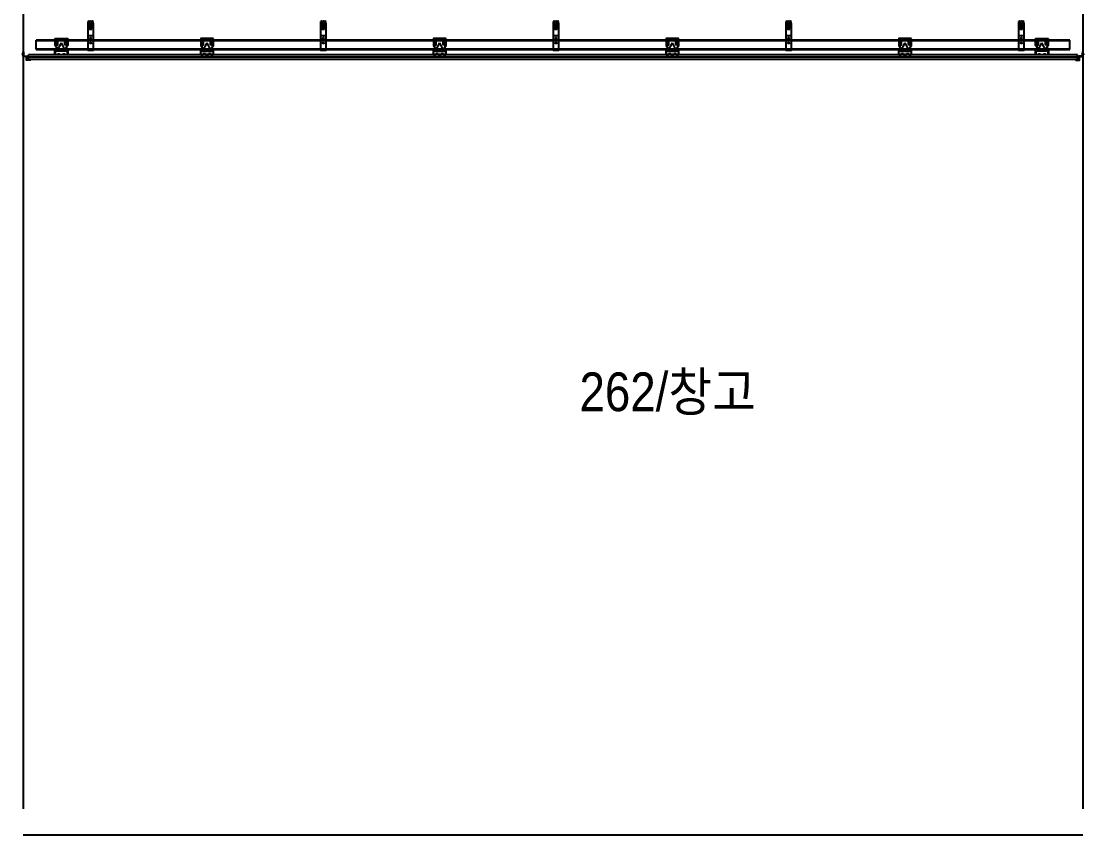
# Model space of a CAD drawing. Header units: millimetres. Extents: x -37526 to 92296, y -340 to 26760.
# Drawn here: x 49693 to 53807, y 11010 to 14158 of the extents above; entities that cross this region are included whole.
import ezdxf
from ezdxf.enums import TextEntityAlignment as Align

# ---------------------------------------------------------------- set-up
doc = ezdxf.new("R2010")
doc.units = ezdxf.units.MM
doc.header["$LTSCALE"] = 60
for name, color, linetype in [('A-ELE-8', 8, 'Continuous'), ('A-ETC-9', 9, 'Continuous'), ('A-FIN', 6, 'Continuous'), ('A-WALL-D', 7, 'Continuous'), ('FIN', 6, 'Continuous'), ('실링', 23, 'Continuous')]:
    doc.layers.add(name, color=color, linetype=linetype)
doc.layers.add('NOPLOT-TEXT', color=11, linetype='Continuous', plot=False)
doc.styles.add('Gtx', font='Dotum.ttf')

# ---------------------------------------------------------------- blocks, each defined once
blk = doc.blocks.new('*U37')
at = {"color": 1}
for p, q in [((-2375.9, 21.6, 0), (-2369.2, 22.9, 0)), ((-2375.9, 21.6), (-2369.2, 22.9)), ((-2375.9, 21.6, 0), (-2369.2, 20.3, 0)), ((-2375.9, 21.6), (-2369.2, 20.3)), ((-2369.2, 23.5, 0), (-2369.2, 19.7, 0)), ((-2369.2, 23.5), (-2369.2, 19.7)), ((1726.8, 23.5, 0), (1726.8, 19.7, 0)), ((1726.8, 23.5), (1726.8, 19.7)), ((1733.5, 21.6, 0), (1726.8, 22.9, 0)), ((1733.5, 21.6), (1726.8, 22.9)), ((1733.5, 21.6, 0), (1726.8, 20.3, 0)), ((1733.5, 21.6), (1726.8, 20.3))]:
    blk.add_line(p, q, dxfattribs=at)
at = {"color": 1, "const_width": 0.1, "elevation": 0}
for points in [[(-2378, 21.6), (-2377, 21.6)], [(-2378, 21.6), (-2377, 21.6)], [(-2375.9, 21.6), (-2365.8, 21.6)], [(-2375.9, 21.6), (-2365.8, 21.6)], [(-2364.8, 21.6), (-2363.9, 21.6)], [(-2364.8, 21.6), (-2363.9, 21.6)], [(1722.5, 21.6), (1721.5, 21.6)], [(1722.5, 21.6), (1721.5, 21.6)], [(1733.5, 21.6), (1723.5, 21.6)], [(1733.5, 21.6), (1723.5, 21.6)], [(1735.6, 21.6), (1734.7, 21.6)], [(1735.6, 21.6), (1734.7, 21.6)]]:
    blk.add_lwpolyline(points, dxfattribs=at)
at = {"color": 1}
for centre, radius, start, end in [((-2369.2, 21.6, 0), 1.87, 11.7931, 90), ((-2369.2, 21.6), 1.87, 11.7931, 90), ((-2369.2, 21.6, 0), 1.87, 270, 348.2069), ((-2369.2, 21.6), 1.87, 270, 348.2069), ((-2367.3, 21.6, 0), 0.384, 95.8966, 264.1034), ((-2367.3, 21.6), 0.384, 95.8966, 264.1034), ((1726.8, 21.6, 0), 1.87, 90, 168.2069), ((1726.8, 21.6), 1.87, 90, 168.2069), ((1725, 21.6, 0), 0.384, 275.8966, 84.1034), ((1725, 21.6), 0.384, 275.8966, 84.1034), ((1726.8, 21.6, 0), 1.87, 191.7931, 270), ((1726.8, 21.6), 1.87, 191.7931, 270)]:
    blk.add_arc(centre, radius, start, end, dxfattribs=at)
at = {"layer": 'A-ELE-8'}
blk.add_line((-2350.1, 9.5), (1707.7, 9.5), dxfattribs=at)
at = {"layer": 'A-ETC-9'}
for p, q in [((-2320.1, 75, 0), (1677.7, 75, 0)), ((-2320.1, 39), (-2320.1, 75)), ((-2320.1, 73, 0), (1677.7, 73, 0)), ((-2232.5, 75), (-2232.5, 41)), ((-2232.5, 75), (-2192.5, 75)), ((-2228.5, 34.5), (-2212.5, 64.3)), ((-2196.6, 34.5), (-2212.5, 64.3)), ((-2192.5, 75), (-2192.5, 41)), ((1560.4, 75), (1560.4, 41)), ((1560.4, 75), (1600.5, 75)), ((1564.5, 34.5), (1580.4, 64.3)), ((1596.4, 34.5), (1580.4, 64.3)), ((1600.5, 75), (1600.5, 41)), ((1677.7, 39), (1677.7, 75)), ((-2320.1, 41, 0), (1677.7, 41, 0)), ((1677.7, 39, 0), (-2320.1, 39, 0)), ((-2232.5, 41), (-2228.5, 39)), ((-2196.5, 39), (-2228.5, 39)), ((-2228.5, 34.5), (-2196.6, 34.5)), ((-2192.5, 41), (-2196.5, 39)), ((1560.4, 41), (1564.5, 39)), ((1596.5, 39), (1564.5, 39)), ((1564.5, 34.5), (1596.4, 34.5)), ((1600.5, 41), (1596.5, 39))]:
    blk.add_line(p, q, dxfattribs=at)
at = {"layer": 'A-ETC-9', "elevation": 0}
for points in [[(-2230.1, 45.9), (-2230.1, 34.5), (-2235.8, 34.5), (-2235.8, 32.5), (-2189.3, 32.5), (-2189.3, 34.5), (-2194.9, 34.5), (-2194.9, 45.9), (-2188, 54.7), (-2188, 79.8, 0.414214), (-2189.7, 81.5), (-2235.4, 81.5, 0.414214), (-2237, 79.8), (-2237, 54.7)], [(-2230.4, 72), (-2230.4, 57.9, 0.414214), (-2229.4, 56.9), (-2226.7, 56.9, 0.414214), (-2225.7, 57.9), (-2225.7, 72, 0.414214), (-2226.7, 73), (-2229.4, 73, 0.414214)], [(-2194.6, 72), (-2194.6, 57.9, -0.414214), (-2195.6, 56.9), (-2198.4, 56.9, -0.414214), (-2199.4, 57.9), (-2199.4, 72, -0.414214), (-2198.4, 73), (-2195.6, 73, -0.414214)], [(1562.9, 45.9), (1562.9, 34.5), (1557.2, 34.5), (1557.2, 32.5), (1603.7, 32.5), (1603.7, 34.5), (1598, 34.5), (1598, 45.9), (1604.9, 54.7), (1604.9, 79.8, 0.414214), (1603.3, 81.5), (1557.6, 81.5, 0.414214), (1555.9, 79.8), (1555.9, 54.7)], [(1562.5, 72), (1562.5, 57.9, 0.414214), (1563.5, 56.9), (1566.3, 56.9, 0.414214), (1567.3, 57.9), (1567.3, 72, 0.414214), (1566.3, 73), (1563.5, 73, 0.414214)], [(1598.3, 72), (1598.3, 57.9, -0.414214), (1597.3, 56.9), (1594.6, 56.9, -0.414214), (1593.6, 57.9), (1593.6, 72, -0.414214), (1594.6, 73), (1597.3, 73, -0.414214)], [(-2199.1, 21.8), (-2205.2, 21.8, 0.275955), (-2206.1, 21.2), (-2206.6, 20.4, -0.275955), (-2207.5, 19.8), (-2217.6, 19.8, -0.275955), (-2218.5, 20.4), (-2218.9, 21.2, 0.275955), (-2219.8, 21.8), (-2225.9, 21.8, 0.275955), (-2226.8, 21.2), (-2227.3, 20.4, -0.275955), (-2228.2, 19.8), (-2235.7, 19.8, -0.414214), (-2236.7, 20.8), (-2236.7, 36.3, -0.414214), (-2235.9, 37.2), (-2232.5, 37.2, -0.414214), (-2231.7, 36.3), (-2231.7, 34.7), (-2230.9, 34.7), (-2230.9, 36.3, 0.414214), (-2232.5, 38), (-2235.9, 38, 0.414214), (-2237.5, 36.3), (-2237.5, 20, 0.414214), (-2236.5, 19), (-2227.7, 19, 0.275955), (-2226.8, 19.5), (-2226.3, 20.4, -0.275955), (-2225.4, 20.9), (-2220.3, 20.9, -0.275955), (-2219.4, 20.4), (-2219, 19.5, 0.275955), (-2218.1, 19), (-2207, 19, 0.275955), (-2206.1, 19.5), (-2205.6, 20.4, -0.275955), (-2204.7, 20.9), (-2199.6, 20.9, -0.275955), (-2198.7, 20.4), (-2198.3, 19.5, 0.275955), (-2197.4, 19), (-2188.5, 19, 0.414214), (-2187.5, 20), (-2187.5, 36.3, 0.414214), (-2189.2, 38), (-2192.5, 38, 0.414214), (-2194.2, 36.3), (-2194.2, 34.7), (-2193.4, 34.7), (-2193.4, 36.3, -0.414214), (-2192.5, 37.2), (-2189.2, 37.2, -0.414214), (-2188.4, 36.3), (-2188.4, 20.8, -0.414214), (-2189.4, 19.8), (-2196.9, 19.8, -0.275955), (-2197.8, 20.4), (-2198.2, 21.2, 0.275955)], [(1593.9, 21.8), (1587.7, 21.8, 0.275955), (1586.8, 21.2), (1586.4, 20.4, -0.275955), (1585.5, 19.8), (1575.4, 19.8, -0.275955), (1574.5, 20.4), (1574, 21.2, 0.275955), (1573.1, 21.8), (1567, 21.8, 0.275955), (1566.1, 21.2), (1565.7, 20.4, -0.275955), (1564.8, 19.8), (1557.3, 19.8, -0.414214), (1556.3, 20.8), (1556.3, 36.3, -0.414214), (1557.1, 37.2), (1560.4, 37.2, -0.414214), (1561.3, 36.3), (1561.3, 34.7), (1562.1, 34.7), (1562.1, 36.3, 0.414214), (1560.4, 38), (1557.1, 38, 0.414214), (1555.4, 36.3), (1555.4, 20, 0.414214), (1556.4, 19), (1565.3, 19, 0.275955), (1566.2, 19.5), (1566.6, 20.4, -0.275955), (1567.5, 20.9), (1572.6, 20.9, -0.275955), (1573.5, 20.4), (1574, 19.5, 0.275955), (1574.9, 19), (1586, 19, 0.275955), (1586.9, 19.5), (1587.3, 20.4, -0.275955), (1588.2, 20.9), (1593.4, 20.9, -0.275955), (1594.2, 20.4), (1594.7, 19.5, 0.275955), (1595.6, 19), (1604.4, 19, 0.414214), (1605.4, 20), (1605.4, 36.3, 0.414214), (1603.8, 38), (1600.4, 38, 0.414214), (1598.8, 36.3), (1598.8, 34.7), (1599.6, 34.7), (1599.6, 36.3, -0.414214), (1600.4, 37.2), (1603.8, 37.2, -0.414214), (1604.6, 36.3), (1604.6, 20.8, -0.414214), (1603.6, 19.8), (1596.1, 19.8, -0.275955), (1595.2, 20.4), (1594.7, 21.2, 0.275955)]]:
    blk.add_lwpolyline(points, format="xyb", close=True, dxfattribs=at)
at = {"layer": 'FIN', "color": 5, "linetype": 'Continuous', "elevation": 0}
for points in [[(-2371.2, 29.6), (-2369.2, 29.6), (-2369.2, 13.6), (-2355.8, 13.6), (-2355.8, -0.8), (-2345.3, -0.8), (-2345.3, 0), (-2343.4, 0), (-2343.4, -2.8), (-2357.8, -2.8), (-2357.8, 11.6), (-2371.2, 11.6)], [(1728.8, 29.6), (1726.8, 29.6), (1726.8, 13.6), (1713.4, 13.6), (1713.4, -0.8), (1702.9, -0.8), (1702.9, 0), (1701.1, 0), (1701.1, -2.8), (1715.4, -2.8), (1715.4, 11.6), (1728.8, 11.6)]]:
    blk.add_lwpolyline(points, close=True, dxfattribs=at)
at = {"layer": '실링'}
for p, q in [((-2350.1, 19), (1707.7, 19)), ((-2350.1, 0, 0), (-2350.1, 19, 0)), ((-2350.1, 0), (1707.7, 0)), ((1707.7, 0, 0), (1707.7, 19, 0))]:
    blk.add_line(p, q, dxfattribs=at)

msp = doc.modelspace()

# ---------------------------------------------------------------- linework, layer by layer
at = {"layer": 'A-ETC-9'}
for p, q in [((49951.7, 14151.3, 0), (49951.7, 14157.5, 0)), ((49956.7, 14151.2, 0), (49956.7, 14157.5, 0)), ((49966.7, 14151.2, 0), (49966.7, 14157.5, 0)), ((49971.7, 14151.3, 0), (49971.7, 14157.5, 0)), ((50851.7, 14151.3, 0), (50851.7, 14157.5, 0)), ((50856.7, 14151.2, 0), (50856.7, 14157.5, 0)), ((50866.7, 14151.2, 0), (50866.7, 14157.5, 0)), ((50871.7, 14151.3, 0), (50871.7, 14157.5, 0)), ((51751.7, 14151.3, 0), (51751.7, 14157.5, 0)), ((51756.7, 14151.2, 0), (51756.7, 14157.5, 0)), ((51766.7, 14151.2, 0), (51766.7, 14157.5, 0)), ((51771.7, 14151.3, 0), (51771.7, 14157.5, 0)), ((52651.7, 14151.3, 0), (52651.7, 14157.5, 0)), ((52656.7, 14151.2, 0), (52656.7, 14157.5, 0)), ((52666.7, 14151.2, 0), (52666.7, 14157.5, 0)), ((52671.7, 14151.3, 0), (52671.7, 14157.5, 0)), ((53551.7, 14151.3, 0), (53551.7, 14157.5, 0)), ((53556.7, 14151.2, 0), (53556.7, 14157.5, 0)), ((53566.7, 14151.2, 0), (53566.7, 14157.5, 0)), ((53571.7, 14151.3, 0), (53571.7, 14157.5, 0)), ((49951.7, 14141.3, 0), (49951.7, 14147.5, 0)), ((49954.2, 14140.4, 0), (49956.7, 14140.4, 0)), ((49956.4, 14139, 0), (49963.4, 14140.4, 0)), ((49956.4, 14139, 0), (49957.2, 14140.2, 0)), ((49956.4, 14136.9, 0), (49967.4, 14139.1, 0)), ((49956.4, 14139, 0), (49957.2, 14138.1, 0)), ((49956.4, 14136.9, 0), (49957.2, 14138.1, 0)), ((49956.4, 14134.9, 0), (49967.4, 14137.1, 0)), ((49956.4, 14136.9, 0), (49957.2, 14136.1, 0)), ((49956.4, 14134.9, 0), (49957.2, 14136.1, 0)), ((49956.4, 14132.9, 0), (49967.4, 14135, 0)), ((49956.4, 14134.9, 0), (49957.2, 14134, 0)), ((49956.4, 14132.9, 0), (49957.2, 14134, 0)), ((49956.4, 14130.8, 0), (49967.4, 14133, 0)), ((49956.4, 14132.9, 0), (49957.2, 14132, 0)), ((49956.4, 14130.8, 0), (49957.2, 14132, 0)), ((49956.4, 14128.8, 0), (49967.4, 14131, 0)), ((49956.4, 14130.8, 0), (49957.2, 14130, 0)), ((49956.4, 14128.8, 0), (49957.2, 14130, 0)), ((49956.4, 14128.8, 0), (49957.2, 14127.9, 0)), ((49956.7, 14141.2, 0), (49956.7, 14147.5, 0)), ((49956.7, 14140.4, 0), (49966.7, 14140.4, 0)), ((49957, 14140.4, 0), (49957.2, 14140.2, 0)), ((49957.2, 14140.2, 0), (49958.3, 14140.4, 0)), ((49957.2, 14140.2, 0), (49958.3, 14140.4, 0)), ((49957.2, 14138.1, 0), (49966.2, 14139.9, 0)), ((49957.2, 14138.1, 0), (49966.2, 14139.9, 0)), ((49957.2, 14136.1, 0), (49966.2, 14137.9, 0)), ((49957.2, 14136.1, 0), (49966.2, 14137.9, 0)), ((49957.2, 14134, 0), (49966.2, 14135.8, 0)), ((49957.2, 14134, 0), (49966.2, 14135.8, 0)), ((49957.2, 14132, 0), (49966.2, 14133.8, 0)), ((49957.2, 14132, 0), (49966.2, 14133.8, 0)), ((49957.2, 14130, 0), (49966.2, 14131.8, 0)), ((49957.2, 14130, 0), (49966.2, 14131.8, 0)), ((49957.2, 14127.9, 0), (49966.2, 14129.7, 0)), ((49957.2, 14127.9, 0), (49966.2, 14129.7, 0)), ((49957.2, 14127.9, 0), (49966.2, 14127.9, 0)), ((49966.2, 14139.9, 0), (49966.6, 14140.4, 0)), ((49966.2, 14139.9, 0), (49967.4, 14139.1, 0)), ((49966.2, 14137.9, 0), (49967.4, 14139.1, 0)), ((49966.2, 14137.9, 0), (49967.4, 14137.1, 0)), ((49966.2, 14135.8, 0), (49967.4, 14137.1, 0)), ((49966.2, 14135.8, 0), (49967.4, 14135, 0)), ((49966.2, 14133.8, 0), (49967.4, 14135, 0)), ((49966.2, 14133.8, 0), (49967.4, 14133, 0)), ((49966.2, 14131.8, 0), (49967.4, 14133, 0)), ((49966.2, 14131.8, 0), (49967.4, 14131, 0)), ((49966.2, 14129.7, 0), (49967.4, 14131, 0)), ((49966.2, 14129.7, 0), (49966.2, 14127.9, 0)), ((49966.7, 14141.2, 0), (49966.7, 14147.5, 0)), ((49966.7, 14140.4, 0), (49969.2, 14140.4, 0)), ((49971.7, 14141.3, 0), (49971.7, 14147.5, 0)), ((50851.7, 14141.3, 0), (50851.7, 14147.5, 0)), ((50854.2, 14140.4, 0), (50856.7, 14140.4, 0)), ((50856.4, 14139, 0), (50863.4, 14140.4, 0)), ((50856.4, 14139, 0), (50857.2, 14140.2, 0)), ((50856.4, 14136.9, 0), (50867.4, 14139.1, 0)), ((50856.4, 14139, 0), (50857.2, 14138.1, 0)), ((50856.4, 14136.9, 0), (50857.2, 14138.1, 0)), ((50856.4, 14134.9, 0), (50867.4, 14137.1, 0)), ((50856.4, 14136.9, 0), (50857.2, 14136.1, 0)), ((50856.4, 14134.9, 0), (50857.2, 14136.1, 0)), ((50856.4, 14132.9, 0), (50867.4, 14135, 0)), ((50856.4, 14134.9, 0), (50857.2, 14134, 0)), ((50856.4, 14132.9, 0), (50857.2, 14134, 0)), ((50856.4, 14130.8, 0), (50867.4, 14133, 0)), ((50856.4, 14132.9, 0), (50857.2, 14132, 0)), ((50856.4, 14130.8, 0), (50857.2, 14132, 0)), ((50856.4, 14128.8, 0), (50867.4, 14131, 0)), ((50856.4, 14130.8, 0), (50857.2, 14130, 0)), ((50856.4, 14128.8, 0), (50857.2, 14130, 0)), ((50856.4, 14128.8, 0), (50857.2, 14127.9, 0)), ((50856.7, 14141.2, 0), (50856.7, 14147.5, 0)), ((50856.7, 14140.4, 0), (50866.7, 14140.4, 0)), ((50857, 14140.4, 0), (50857.2, 14140.2, 0)), ((50857.2, 14140.2, 0), (50858.3, 14140.4, 0)), ((50857.2, 14140.2, 0), (50858.3, 14140.4, 0)), ((50857.2, 14138.1, 0), (50866.2, 14139.9, 0)), ((50857.2, 14138.1, 0), (50866.2, 14139.9, 0)), ((50857.2, 14136.1, 0), (50866.2, 14137.9, 0)), ((50857.2, 14136.1, 0), (50866.2, 14137.9, 0)), ((50857.2, 14134, 0), (50866.2, 14135.8, 0)), ((50857.2, 14134, 0), (50866.2, 14135.8, 0)), ((50857.2, 14132, 0), (50866.2, 14133.8, 0)), ((50857.2, 14132, 0), (50866.2, 14133.8, 0)), ((50857.2, 14130, 0), (50866.2, 14131.8, 0)), ((50857.2, 14130, 0), (50866.2, 14131.8, 0)), ((50857.2, 14127.9, 0), (50866.2, 14129.7, 0)), ((50857.2, 14127.9, 0), (50866.2, 14129.7, 0)), ((50857.2, 14127.9, 0), (50866.2, 14127.9, 0)), ((50866.2, 14139.9, 0), (50866.6, 14140.4, 0)), ((50866.2, 14139.9, 0), (50867.4, 14139.1, 0)), ((50866.2, 14137.9, 0), (50867.4, 14139.1, 0)), ((50866.2, 14137.9, 0), (50867.4, 14137.1, 0)), ((50866.2, 14135.8, 0), (50867.4, 14137.1, 0)), ((50866.2, 14135.8, 0), (50867.4, 14135, 0)), ((50866.2, 14133.8, 0), (50867.4, 14135, 0)), ((50866.2, 14133.8, 0), (50867.4, 14133, 0)), ((50866.2, 14131.8, 0), (50867.4, 14133, 0)), ((50866.2, 14131.8, 0), (50867.4, 14131, 0)), ((50866.2, 14129.7, 0), (50867.4, 14131, 0)), ((50866.2, 14129.7, 0), (50866.2, 14127.9, 0)), ((50866.7, 14141.2, 0), (50866.7, 14147.5, 0)), ((50866.7, 14140.4, 0), (50869.2, 14140.4, 0)), ((50871.7, 14141.3, 0), (50871.7, 14147.5, 0)), ((51751.7, 14141.3, 0), (51751.7, 14147.5, 0)), ((51754.2, 14140.4, 0), (51756.7, 14140.4, 0)), ((51756.4, 14139, 0), (51763.4, 14140.4, 0)), ((51756.4, 14139, 0), (51757.2, 14140.2, 0)), ((51756.4, 14136.9, 0), (51767.4, 14139.1, 0)), ((51756.4, 14139, 0), (51757.2, 14138.1, 0)), ((51756.4, 14136.9, 0), (51757.2, 14138.1, 0)), ((51756.4, 14134.9, 0), (51767.4, 14137.1, 0)), ((51756.4, 14136.9, 0), (51757.2, 14136.1, 0)), ((51756.4, 14134.9, 0), (51757.2, 14136.1, 0)), ((51756.4, 14132.9, 0), (51767.4, 14135, 0)), ((51756.4, 14134.9, 0), (51757.2, 14134, 0)), ((51756.4, 14132.9, 0), (51757.2, 14134, 0)), ((51756.4, 14130.8, 0), (51767.4, 14133, 0)), ((51756.4, 14132.9, 0), (51757.2, 14132, 0)), ((51756.4, 14130.8, 0), (51757.2, 14132, 0)), ((51756.4, 14128.8, 0), (51767.4, 14131, 0)), ((51756.4, 14130.8, 0), (51757.2, 14130, 0)), ((51756.4, 14128.8, 0), (51757.2, 14130, 0)), ((51756.4, 14128.8, 0), (51757.2, 14127.9, 0)), ((51756.7, 14141.2, 0), (51756.7, 14147.5, 0)), ((51756.7, 14140.4, 0), (51766.7, 14140.4, 0)), ((51757, 14140.4, 0), (51757.2, 14140.2, 0)), ((51757.2, 14140.2, 0), (51758.3, 14140.4, 0)), ((51757.2, 14140.2, 0), (51758.3, 14140.4, 0)), ((51757.2, 14138.1, 0), (51766.2, 14139.9, 0)), ((51757.2, 14138.1, 0), (51766.2, 14139.9, 0)), ((51757.2, 14136.1, 0), (51766.2, 14137.9, 0)), ((51757.2, 14136.1, 0), (51766.2, 14137.9, 0)), ((51757.2, 14134, 0), (51766.2, 14135.8, 0)), ((51757.2, 14134, 0), (51766.2, 14135.8, 0)), ((51757.2, 14132, 0), (51766.2, 14133.8, 0)), ((51757.2, 14132, 0), (51766.2, 14133.8, 0)), ((51757.2, 14130, 0), (51766.2, 14131.8, 0)), ((51757.2, 14130, 0), (51766.2, 14131.8, 0)), ((51757.2, 14127.9, 0), (51766.2, 14129.7, 0)), ((51757.2, 14127.9, 0), (51766.2, 14129.7, 0)), ((51757.2, 14127.9, 0), (51766.2, 14127.9, 0)), ((51766.2, 14139.9, 0), (51766.6, 14140.4, 0)), ((51766.2, 14139.9, 0), (51767.4, 14139.1, 0)), ((51766.2, 14137.9, 0), (51767.4, 14139.1, 0)), ((51766.2, 14137.9, 0), (51767.4, 14137.1, 0)), ((51766.2, 14135.8, 0), (51767.4, 14137.1, 0)), ((51766.2, 14135.8, 0), (51767.4, 14135, 0)), ((51766.2, 14133.8, 0), (51767.4, 14135, 0)), ((51766.2, 14133.8, 0), (51767.4, 14133, 0)), ((51766.2, 14131.8, 0), (51767.4, 14133, 0)), ((51766.2, 14131.8, 0), (51767.4, 14131, 0)), ((51766.2, 14129.7, 0), (51767.4, 14131, 0)), ((51766.2, 14129.7, 0), (51766.2, 14127.9, 0)), ((51766.7, 14141.2, 0), (51766.7, 14147.5, 0)), ((51766.7, 14140.4, 0), (51769.2, 14140.4, 0)), ((51771.7, 14141.3, 0), (51771.7, 14147.5, 0)), ((52651.7, 14141.3, 0), (52651.7, 14147.5, 0)), ((52654.2, 14140.4, 0), (52656.7, 14140.4, 0)), ((52656.4, 14139, 0), (52663.4, 14140.4, 0)), ((52656.4, 14139, 0), (52657.2, 14140.2, 0)), ((52656.4, 14136.9, 0), (52667.4, 14139.1, 0)), ((52656.4, 14139, 0), (52657.2, 14138.1, 0)), ((52656.4, 14136.9, 0), (52657.2, 14138.1, 0)), ((52656.4, 14134.9, 0), (52667.4, 14137.1, 0)), ((52656.4, 14136.9, 0), (52657.2, 14136.1, 0)), ((52656.4, 14134.9, 0), (52657.2, 14136.1, 0)), ((52656.4, 14132.9, 0), (52667.4, 14135, 0)), ((52656.4, 14134.9, 0), (52657.2, 14134, 0)), ((52656.4, 14132.9, 0), (52657.2, 14134, 0)), ((52656.4, 14130.8, 0), (52667.4, 14133, 0)), ((52656.4, 14132.9, 0), (52657.2, 14132, 0)), ((52656.4, 14130.8, 0), (52657.2, 14132, 0)), ((52656.4, 14128.8, 0), (52667.4, 14131, 0)), ((52656.4, 14130.8, 0), (52657.2, 14130, 0)), ((52656.4, 14128.8, 0), (52657.2, 14130, 0)), ((52656.4, 14128.8, 0), (52657.2, 14127.9, 0)), ((52656.7, 14141.2, 0), (52656.7, 14147.5, 0)), ((52656.7, 14140.4, 0), (52666.7, 14140.4, 0)), ((52657, 14140.4, 0), (52657.2, 14140.2, 0)), ((52657.2, 14140.2, 0), (52658.3, 14140.4, 0)), ((52657.2, 14140.2, 0), (52658.3, 14140.4, 0)), ((52657.2, 14138.1, 0), (52666.2, 14139.9, 0)), ((52657.2, 14138.1, 0), (52666.2, 14139.9, 0)), ((52657.2, 14136.1, 0), (52666.2, 14137.9, 0)), ((52657.2, 14136.1, 0), (52666.2, 14137.9, 0)), ((52657.2, 14134, 0), (52666.2, 14135.8, 0)), ((52657.2, 14134, 0), (52666.2, 14135.8, 0)), ((52657.2, 14132, 0), (52666.2, 14133.8, 0)), ((52657.2, 14132, 0), (52666.2, 14133.8, 0)), ((52657.2, 14130, 0), (52666.2, 14131.8, 0)), ((52657.2, 14130, 0), (52666.2, 14131.8, 0)), ((52657.2, 14127.9, 0), (52666.2, 14129.7, 0)), ((52657.2, 14127.9, 0), (52666.2, 14129.7, 0)), ((52657.2, 14127.9, 0), (52666.2, 14127.9, 0)), ((52666.2, 14139.9, 0), (52666.6, 14140.4, 0)), ((52666.2, 14139.9, 0), (52667.4, 14139.1, 0)), ((52666.2, 14137.9, 0), (52667.4, 14139.1, 0)), ((52666.2, 14137.9, 0), (52667.4, 14137.1, 0)), ((52666.2, 14135.8, 0), (52667.4, 14137.1, 0)), ((52666.2, 14135.8, 0), (52667.4, 14135, 0)), ((52666.2, 14133.8, 0), (52667.4, 14135, 0)), ((52666.2, 14133.8, 0), (52667.4, 14133, 0)), ((52666.2, 14131.8, 0), (52667.4, 14133, 0)), ((52666.2, 14131.8, 0), (52667.4, 14131, 0)), ((52666.2, 14129.7, 0), (52667.4, 14131, 0)), ((52666.2, 14129.7, 0), (52666.2, 14127.9, 0)), ((52666.7, 14141.2, 0), (52666.7, 14147.5, 0)), ((52666.7, 14140.4, 0), (52669.2, 14140.4, 0)), ((52671.7, 14141.3, 0), (52671.7, 14147.5, 0)), ((53551.7, 14141.3, 0), (53551.7, 14147.5, 0)), ((53554.2, 14140.4, 0), (53556.7, 14140.4, 0)), ((53556.4, 14139, 0), (53563.4, 14140.4, 0)), ((53556.4, 14139, 0), (53557.2, 14140.2, 0)), ((53556.4, 14136.9, 0), (53567.4, 14139.1, 0)), ((53556.4, 14139, 0), (53557.2, 14138.1, 0)), ((53556.4, 14136.9, 0), (53557.2, 14138.1, 0)), ((53556.4, 14134.9, 0), (53567.4, 14137.1, 0)), ((53556.4, 14136.9, 0), (53557.2, 14136.1, 0)), ((53556.4, 14134.9, 0), (53557.2, 14136.1, 0)), ((53556.4, 14132.9, 0), (53567.4, 14135, 0)), ((53556.4, 14134.9, 0), (53557.2, 14134, 0)), ((53556.4, 14132.9, 0), (53557.2, 14134, 0)), ((53556.4, 14130.8, 0), (53567.4, 14133, 0)), ((53556.4, 14132.9, 0), (53557.2, 14132, 0)), ((53556.4, 14130.8, 0), (53557.2, 14132, 0)), ((53556.4, 14128.8, 0), (53567.4, 14131, 0)), ((53556.4, 14130.8, 0), (53557.2, 14130, 0)), ((53556.4, 14128.8, 0), (53557.2, 14130, 0)), ((53556.4, 14128.8, 0), (53557.2, 14127.9, 0)), ((53556.7, 14141.2, 0), (53556.7, 14147.5, 0)), ((53556.7, 14140.4, 0), (53566.7, 14140.4, 0)), ((53557, 14140.4, 0), (53557.2, 14140.2, 0)), ((53557.2, 14140.2, 0), (53558.3, 14140.4, 0)), ((53557.2, 14140.2, 0), (53558.3, 14140.4, 0)), ((53557.2, 14138.1, 0), (53566.2, 14139.9, 0)), ((53557.2, 14138.1, 0), (53566.2, 14139.9, 0)), ((53557.2, 14136.1, 0), (53566.2, 14137.9, 0)), ((53557.2, 14136.1, 0), (53566.2, 14137.9, 0)), ((53557.2, 14134, 0), (53566.2, 14135.8, 0)), ((53557.2, 14134, 0), (53566.2, 14135.8, 0)), ((53557.2, 14132, 0), (53566.2, 14133.8, 0)), ((53557.2, 14132, 0), (53566.2, 14133.8, 0)), ((53557.2, 14130, 0), (53566.2, 14131.8, 0)), ((53557.2, 14130, 0), (53566.2, 14131.8, 0)), ((53557.2, 14127.9, 0), (53566.2, 14129.7, 0)), ((53557.2, 14127.9, 0), (53566.2, 14129.7, 0)), ((53557.2, 14127.9, 0), (53566.2, 14127.9, 0)), ((53566.2, 14139.9, 0), (53566.6, 14140.4, 0)), ((53566.2, 14139.9, 0), (53567.4, 14139.1, 0)), ((53566.2, 14137.9, 0), (53567.4, 14139.1, 0)), ((53566.2, 14137.9, 0), (53567.4, 14137.1, 0)), ((53566.2, 14135.8, 0), (53567.4, 14137.1, 0)), ((53566.2, 14135.8, 0), (53567.4, 14135, 0)), ((53566.2, 14133.8, 0), (53567.4, 14135, 0)), ((53566.2, 14133.8, 0), (53567.4, 14133, 0)), ((53566.2, 14131.8, 0), (53567.4, 14133, 0)), ((53566.2, 14131.8, 0), (53567.4, 14131, 0)), ((53566.2, 14129.7, 0), (53567.4, 14131, 0)), ((53566.2, 14129.7, 0), (53566.2, 14127.9, 0)), ((53566.7, 14141.2, 0), (53566.7, 14147.5, 0)), ((53566.7, 14140.4, 0), (53569.2, 14140.4, 0)), ((53571.7, 14141.3, 0), (53571.7, 14147.5, 0)), ((50391.7, 14085, 0), (50391.7, 14051, 0)), ((50391.7, 14085, 0), (50431.7, 14085, 0)), ((50395.8, 14044.5, 0), (50411.7, 14074.3, 0)), ((50427.7, 14044.5, 0), (50411.7, 14074.3, 0)), ((50431.7, 14085, 0), (50431.7, 14051, 0)), ((51291.7, 14085, 0), (51291.7, 14051, 0)), ((51291.7, 14085, 0), (51331.7, 14085, 0)), ((51295.8, 14044.5, 0), (51311.7, 14074.3, 0)), ((51327.7, 14044.5, 0), (51311.7, 14074.3, 0)), ((51331.7, 14085, 0), (51331.7, 14051, 0)), ((52191.7, 14085, 0), (52191.7, 14051, 0)), ((52191.7, 14085, 0), (52231.7, 14085, 0)), ((52195.8, 14044.5, 0), (52211.7, 14074.3, 0)), ((52227.7, 14044.5, 0), (52211.7, 14074.3, 0)), ((52231.7, 14085, 0), (52231.7, 14051, 0)), ((53091.7, 14085, 0), (53091.7, 14051, 0)), ((53091.7, 14085, 0), (53131.7, 14085, 0)), ((53095.8, 14044.5, 0), (53111.7, 14074.3, 0)), ((53127.7, 14044.5, 0), (53111.7, 14074.3, 0)), ((53131.7, 14085, 0), (53131.7, 14051, 0)), ((50391.7, 14051, 0), (50395.7, 14049, 0)), ((50427.7, 14049, 0), (50395.7, 14049, 0)), ((50395.8, 14044.5, 0), (50427.7, 14044.5, 0)), ((50431.7, 14051, 0), (50427.7, 14049, 0)), ((51291.7, 14051, 0), (51295.7, 14049, 0)), ((51327.7, 14049, 0), (51295.7, 14049, 0)), ((51295.8, 14044.5, 0), (51327.7, 14044.5, 0)), ((51331.7, 14051, 0), (51327.7, 14049, 0)), ((52191.7, 14051, 0), (52195.7, 14049, 0)), ((52227.7, 14049, 0), (52195.7, 14049, 0)), ((52195.8, 14044.5, 0), (52227.7, 14044.5, 0)), ((52231.7, 14051, 0), (52227.7, 14049, 0)), ((53091.7, 14051, 0), (53095.7, 14049, 0)), ((53127.7, 14049, 0), (53095.7, 14049, 0)), ((53095.8, 14044.5, 0), (53127.7, 14044.5, 0)), ((53131.7, 14051, 0), (53127.7, 14049, 0))]:
    msp.add_line(p, q, dxfattribs=at)
at = {"layer": 'A-ETC-9', "elevation": 0}
for points in [[(49951.7, 14150.4), (49971.7, 14150.4), (49971.7, 14045.4), (49951.7, 14045.4), (49951.7, 14150.4)], [(49951.7, 14148.4), (49971.7, 14148.4)], [(50851.7, 14150.4), (50871.7, 14150.4), (50871.7, 14045.4), (50851.7, 14045.4), (50851.7, 14150.4)], [(50851.7, 14148.4), (50871.7, 14148.4)], [(51751.7, 14150.4), (51771.7, 14150.4), (51771.7, 14045.4), (51751.7, 14045.4), (51751.7, 14150.4)], [(51751.7, 14148.4), (51771.7, 14148.4)], [(52651.7, 14150.4), (52671.7, 14150.4), (52671.7, 14045.4), (52651.7, 14045.4), (52651.7, 14150.4)], [(52651.7, 14148.4), (52671.7, 14148.4)], [(53551.7, 14150.4), (53571.7, 14150.4), (53571.7, 14045.4), (53551.7, 14045.4), (53551.7, 14150.4)], [(53551.7, 14148.4), (53571.7, 14148.4)], [(49951.7, 14103.5), (49971.7, 14103.5)], [(50851.7, 14103.5), (50871.7, 14103.5)], [(51751.7, 14103.5), (51771.7, 14103.5)], [(52651.7, 14103.5), (52671.7, 14103.5)], [(53551.7, 14103.5), (53571.7, 14103.5)]]:
    msp.add_lwpolyline(points, dxfattribs=at)
for points in [[(50394.1, 14055.9), (50394.1, 14044.5), (50388.5, 14044.5), (50388.5, 14042.5), (50434.9, 14042.5), (50434.9, 14044.5), (50429.3, 14044.5), (50429.3, 14055.9), (50436.2, 14064.7), (50436.2, 14089.8, 0.414214), (50434.5, 14091.5), (50388.9, 14091.5, 0.414214), (50387.2, 14089.8), (50387.2, 14064.7)], [(50393.8, 14082), (50393.8, 14067.9, 0.414214), (50394.8, 14066.9), (50397.6, 14066.9, 0.414214), (50398.6, 14067.9), (50398.6, 14082, 0.414214), (50397.6, 14083), (50394.8, 14083, 0.414214)], [(50429.6, 14082), (50429.6, 14067.9, -0.414214), (50428.6, 14066.9), (50425.9, 14066.9, -0.414214), (50424.9, 14067.9), (50424.9, 14082, -0.414214), (50425.9, 14083), (50428.6, 14083, -0.414214)], [(51294.1, 14055.9), (51294.1, 14044.5), (51288.5, 14044.5), (51288.5, 14042.5), (51334.9, 14042.5), (51334.9, 14044.5), (51329.3, 14044.5), (51329.3, 14055.9), (51336.2, 14064.7), (51336.2, 14089.8, 0.414214), (51334.5, 14091.5), (51288.9, 14091.5, 0.414214), (51287.2, 14089.8), (51287.2, 14064.7)], [(51293.8, 14082), (51293.8, 14067.9, 0.414214), (51294.8, 14066.9), (51297.6, 14066.9, 0.414214), (51298.6, 14067.9), (51298.6, 14082, 0.414214), (51297.6, 14083), (51294.8, 14083, 0.414214)], [(51329.6, 14082), (51329.6, 14067.9, -0.414214), (51328.6, 14066.9), (51325.9, 14066.9, -0.414214), (51324.9, 14067.9), (51324.9, 14082, -0.414214), (51325.9, 14083), (51328.6, 14083, -0.414214)], [(52194.1, 14055.9), (52194.1, 14044.5), (52188.5, 14044.5), (52188.5, 14042.5), (52234.9, 14042.5), (52234.9, 14044.5), (52229.3, 14044.5), (52229.3, 14055.9), (52236.2, 14064.7), (52236.2, 14089.8, 0.414214), (52234.5, 14091.5), (52188.9, 14091.5, 0.414214), (52187.2, 14089.8), (52187.2, 14064.7)], [(52193.8, 14082), (52193.8, 14067.9, 0.414214), (52194.8, 14066.9), (52197.6, 14066.9, 0.414214), (52198.6, 14067.9), (52198.6, 14082, 0.414214), (52197.6, 14083), (52194.8, 14083, 0.414214)], [(52229.6, 14082), (52229.6, 14067.9, -0.414214), (52228.6, 14066.9), (52225.9, 14066.9, -0.414214), (52224.9, 14067.9), (52224.9, 14082, -0.414214), (52225.9, 14083), (52228.6, 14083, -0.414214)], [(53094.1, 14055.9), (53094.1, 14044.5), (53088.5, 14044.5), (53088.5, 14042.5), (53134.9, 14042.5), (53134.9, 14044.5), (53129.3, 14044.5), (53129.3, 14055.9), (53136.2, 14064.7), (53136.2, 14089.8, 0.414214), (53134.5, 14091.5), (53088.9, 14091.5, 0.414214), (53087.2, 14089.8), (53087.2, 14064.7)], [(53093.8, 14082), (53093.8, 14067.9, 0.414214), (53094.8, 14066.9), (53097.6, 14066.9, 0.414214), (53098.6, 14067.9), (53098.6, 14082, 0.414214), (53097.6, 14083), (53094.8, 14083, 0.414214)], [(53129.6, 14082), (53129.6, 14067.9, -0.414214), (53128.6, 14066.9), (53125.9, 14066.9, -0.414214), (53124.9, 14067.9), (53124.9, 14082, -0.414214), (53125.9, 14083), (53128.6, 14083, -0.414214)], [(50425.1, 14031.8), (50419, 14031.8, 0.275955), (50418.1, 14031.2), (50417.6, 14030.4, -0.275955), (50416.8, 14029.8), (50406.7, 14029.8, -0.275955), (50405.8, 14030.4), (50405.3, 14031.2, 0.275955), (50404.4, 14031.8), (50398.3, 14031.8, 0.275955), (50397.4, 14031.2), (50396.9, 14030.4, -0.275955), (50396.1, 14029.8), (50388.5, 14029.8, -0.414214), (50387.5, 14030.8), (50387.5, 14046.3, -0.414214), (50388.4, 14047.2), (50391.7, 14047.2, -0.414214), (50392.5, 14046.3), (50392.5, 14044.7), (50393.4, 14044.7), (50393.4, 14046.3, 0.414214), (50391.7, 14048), (50388.4, 14048, 0.414214), (50386.7, 14046.3), (50386.7, 14030, 0.414214), (50387.7, 14029), (50396.6, 14029, 0.275955), (50397.4, 14029.5), (50397.9, 14030.4, -0.275955), (50398.8, 14030.9), (50403.9, 14030.9, -0.275955), (50404.8, 14030.4), (50405.3, 14029.5, 0.275955), (50406.2, 14029), (50417.3, 14029, 0.275955), (50418.1, 14029.5), (50418.6, 14030.4, -0.275955), (50419.5, 14030.9), (50424.6, 14030.9, -0.275955), (50425.5, 14030.4), (50426, 14029.5, 0.275955), (50426.9, 14029), (50435.7, 14029, 0.414214), (50436.7, 14030), (50436.7, 14046.3, 0.414214), (50435, 14048), (50431.7, 14048, 0.414214), (50430, 14046.3), (50430, 14044.7), (50430.9, 14044.7), (50430.9, 14046.3, -0.414214), (50431.7, 14047.2), (50435, 14047.2, -0.414214), (50435.9, 14046.3), (50435.9, 14030.8, -0.414214), (50434.9, 14029.8), (50427.4, 14029.8, -0.275955), (50426.5, 14030.4), (50426, 14031.2, 0.275955)], [(51325.1, 14031.8), (51319, 14031.8, 0.275955), (51318.1, 14031.2), (51317.6, 14030.4, -0.275955), (51316.8, 14029.8), (51306.7, 14029.8, -0.275955), (51305.8, 14030.4), (51305.3, 14031.2, 0.275955), (51304.4, 14031.8), (51298.3, 14031.8, 0.275955), (51297.4, 14031.2), (51296.9, 14030.4, -0.275955), (51296.1, 14029.8), (51288.5, 14029.8, -0.414214), (51287.5, 14030.8), (51287.5, 14046.3, -0.414214), (51288.4, 14047.2), (51291.7, 14047.2, -0.414214), (51292.5, 14046.3), (51292.5, 14044.7), (51293.4, 14044.7), (51293.4, 14046.3, 0.414214), (51291.7, 14048), (51288.4, 14048, 0.414214), (51286.7, 14046.3), (51286.7, 14030, 0.414214), (51287.7, 14029), (51296.6, 14029, 0.275955), (51297.4, 14029.5), (51297.9, 14030.4, -0.275955), (51298.8, 14030.9), (51303.9, 14030.9, -0.275955), (51304.8, 14030.4), (51305.3, 14029.5, 0.275955), (51306.2, 14029), (51317.3, 14029, 0.275955), (51318.1, 14029.5), (51318.6, 14030.4, -0.275955), (51319.5, 14030.9), (51324.6, 14030.9, -0.275955), (51325.5, 14030.4), (51326, 14029.5, 0.275955), (51326.9, 14029), (51335.7, 14029, 0.414214), (51336.7, 14030), (51336.7, 14046.3, 0.414214), (51335, 14048), (51331.7, 14048, 0.414214), (51330, 14046.3), (51330, 14044.7), (51330.9, 14044.7), (51330.9, 14046.3, -0.414214), (51331.7, 14047.2), (51335, 14047.2, -0.414214), (51335.9, 14046.3), (51335.9, 14030.8, -0.414214), (51334.9, 14029.8), (51327.4, 14029.8, -0.275955), (51326.5, 14030.4), (51326, 14031.2, 0.275955)], [(52225.1, 14031.8), (52219, 14031.8, 0.275955), (52218.1, 14031.2), (52217.6, 14030.4, -0.275955), (52216.8, 14029.8), (52206.7, 14029.8, -0.275955), (52205.8, 14030.4), (52205.3, 14031.2, 0.275955), (52204.4, 14031.8), (52198.3, 14031.8, 0.275955), (52197.4, 14031.2), (52196.9, 14030.4, -0.275955), (52196.1, 14029.8), (52188.5, 14029.8, -0.414214), (52187.5, 14030.8), (52187.5, 14046.3, -0.414214), (52188.4, 14047.2), (52191.7, 14047.2, -0.414214), (52192.5, 14046.3), (52192.5, 14044.7), (52193.4, 14044.7), (52193.4, 14046.3, 0.414214), (52191.7, 14048), (52188.4, 14048, 0.414214), (52186.7, 14046.3), (52186.7, 14030, 0.414214), (52187.7, 14029), (52196.6, 14029, 0.275955), (52197.4, 14029.5), (52197.9, 14030.4, -0.275955), (52198.8, 14030.9), (52203.9, 14030.9, -0.275955), (52204.8, 14030.4), (52205.3, 14029.5, 0.275955), (52206.2, 14029), (52217.3, 14029, 0.275955), (52218.1, 14029.5), (52218.6, 14030.4, -0.275955), (52219.5, 14030.9), (52224.6, 14030.9, -0.275955), (52225.5, 14030.4), (52226, 14029.5, 0.275955), (52226.9, 14029), (52235.7, 14029, 0.414214), (52236.7, 14030), (52236.7, 14046.3, 0.414214), (52235, 14048), (52231.7, 14048, 0.414214), (52230, 14046.3), (52230, 14044.7), (52230.9, 14044.7), (52230.9, 14046.3, -0.414214), (52231.7, 14047.2), (52235, 14047.2, -0.414214), (52235.9, 14046.3), (52235.9, 14030.8, -0.414214), (52234.9, 14029.8), (52227.4, 14029.8, -0.275955), (52226.5, 14030.4), (52226, 14031.2, 0.275955)], [(53125.1, 14031.8), (53119, 14031.8, 0.275955), (53118.1, 14031.2), (53117.6, 14030.4, -0.275955), (53116.8, 14029.8), (53106.7, 14029.8, -0.275955), (53105.8, 14030.4), (53105.3, 14031.2, 0.275955), (53104.4, 14031.8), (53098.3, 14031.8, 0.275955), (53097.4, 14031.2), (53096.9, 14030.4, -0.275955), (53096.1, 14029.8), (53088.5, 14029.8, -0.414214), (53087.5, 14030.8), (53087.5, 14046.3, -0.414214), (53088.4, 14047.2), (53091.7, 14047.2, -0.414214), (53092.5, 14046.3), (53092.5, 14044.7), (53093.4, 14044.7), (53093.4, 14046.3, 0.414214), (53091.7, 14048), (53088.4, 14048, 0.414214), (53086.7, 14046.3), (53086.7, 14030, 0.414214), (53087.7, 14029), (53096.6, 14029, 0.275955), (53097.4, 14029.5), (53097.9, 14030.4, -0.275955), (53098.8, 14030.9), (53103.9, 14030.9, -0.275955), (53104.8, 14030.4), (53105.3, 14029.5, 0.275955), (53106.2, 14029), (53117.3, 14029, 0.275955), (53118.1, 14029.5), (53118.6, 14030.4, -0.275955), (53119.5, 14030.9), (53124.6, 14030.9, -0.275955), (53125.5, 14030.4), (53126, 14029.5, 0.275955), (53126.9, 14029), (53135.7, 14029, 0.414214), (53136.7, 14030), (53136.7, 14046.3, 0.414214), (53135, 14048), (53131.7, 14048, 0.414214), (53130, 14046.3), (53130, 14044.7), (53130.9, 14044.7), (53130.9, 14046.3, -0.414214), (53131.7, 14047.2), (53135, 14047.2, -0.414214), (53135.9, 14046.3), (53135.9, 14030.8, -0.414214), (53134.9, 14029.8), (53127.4, 14029.8, -0.275955), (53126.5, 14030.4), (53126, 14031.2, 0.275955)]]:
    msp.add_lwpolyline(points, format="xyb", close=True, dxfattribs=at)
at = {"layer": 'A-ETC-9'}
for centre in [(49961.7, 14092.9, 0), (49961.7, 14074.6, 0), (50861.7, 14092.9, 0), (50861.7, 14074.6, 0), (51761.7, 14092.9, 0), (51761.7, 14074.6, 0), (52661.7, 14092.9, 0), (52661.7, 14074.6, 0), (53561.7, 14092.9, 0), (53561.7, 14074.6, 0)]:
    msp.add_circle(centre, 2.5, dxfattribs=at)
for centre, radius, start, end in [((49954.2, 14154.3, 0), 4.07, 52.1211, 127.8789), ((49954.2, 14154.4, 0), 4, 231.3178, 308.6822), ((49961.7, 14143.4, 0), 15, 70.5288, 109.4712), ((49961.7, 14165.4, 0), 15, 250.5288, 289.4712), ((49969.2, 14154.3, 0), 4.07, 52.1211, 127.8789), ((49969.2, 14154.4, 0), 4, 231.3178, 308.6822), ((50854.2, 14154.3, 0), 4.07, 52.1211, 127.8789), ((50854.2, 14154.4, 0), 4, 231.3178, 308.6822), ((50861.7, 14143.4, 0), 15, 70.5288, 109.4712), ((50861.7, 14165.4, 0), 15, 250.5288, 289.4712), ((50869.2, 14154.3, 0), 4.07, 52.1211, 127.8789), ((50869.2, 14154.4, 0), 4, 231.3178, 308.6822), ((51754.2, 14154.3, 0), 4.07, 52.1211, 127.8789), ((51754.2, 14154.4, 0), 4, 231.3178, 308.6822), ((51761.7, 14143.4, 0), 15, 70.5288, 109.4712), ((51761.7, 14165.4, 0), 15, 250.5288, 289.4712), ((51769.2, 14154.3, 0), 4.07, 52.1211, 127.8789), ((51769.2, 14154.4, 0), 4, 231.3178, 308.6822), ((52654.2, 14154.3, 0), 4.07, 52.1211, 127.8789), ((52654.2, 14154.4, 0), 4, 231.3178, 308.6822), ((52661.7, 14143.4, 0), 15, 70.5288, 109.4712), ((52661.7, 14165.4, 0), 15, 250.5288, 289.4712), ((52669.2, 14154.3, 0), 4.07, 52.1211, 127.8789), ((52669.2, 14154.4, 0), 4, 231.3178, 308.6822), ((53554.2, 14154.3, 0), 4.07, 52.1211, 127.8789), ((53554.2, 14154.4, 0), 4, 231.3178, 308.6822), ((53561.7, 14143.4, 0), 15, 70.5288, 109.4712), ((53561.7, 14165.4, 0), 15, 250.5288, 289.4712), ((53569.2, 14154.3, 0), 4.07, 52.1211, 127.8789), ((53569.2, 14154.4, 0), 4, 231.3178, 308.6822), ((49954.2, 14144.3, 0), 4.07, 52.1211, 127.8789), ((49954.2, 14144.4, 0), 4, 231.3178, 308.6822), ((49961.7, 14133.4, 0), 15, 70.5288, 109.4712), ((49961.7, 14155.4, 0), 15, 250.5288, 289.4712), ((49969.2, 14144.3, 0), 4.07, 52.1211, 127.8789), ((49969.2, 14144.4, 0), 4, 231.3178, 308.6822), ((50854.2, 14144.3, 0), 4.07, 52.1211, 127.8789), ((50854.2, 14144.4, 0), 4, 231.3178, 308.6822), ((50861.7, 14133.4, 0), 15, 70.5288, 109.4712), ((50861.7, 14155.4, 0), 15, 250.5288, 289.4712), ((50869.2, 14144.3, 0), 4.07, 52.1211, 127.8789), ((50869.2, 14144.4, 0), 4, 231.3178, 308.6822), ((51754.2, 14144.3, 0), 4.07, 52.1211, 127.8789), ((51754.2, 14144.4, 0), 4, 231.3178, 308.6822), ((51761.7, 14133.4, 0), 15, 70.5288, 109.4712), ((51761.7, 14155.4, 0), 15, 250.5288, 289.4712), ((51769.2, 14144.3, 0), 4.07, 52.1211, 127.8789), ((51769.2, 14144.4, 0), 4, 231.3178, 308.6822), ((52654.2, 14144.3, 0), 4.07, 52.1211, 127.8789), ((52654.2, 14144.4, 0), 4, 231.3178, 308.6822), ((52661.7, 14133.4, 0), 15, 70.5288, 109.4712), ((52661.7, 14155.4, 0), 15, 250.5288, 289.4712), ((52669.2, 14144.3, 0), 4.07, 52.1211, 127.8789), ((52669.2, 14144.4, 0), 4, 231.3178, 308.6822), ((53554.2, 14144.3, 0), 4.07, 52.1211, 127.8789), ((53554.2, 14144.4, 0), 4, 231.3178, 308.6822), ((53561.7, 14133.4, 0), 15, 70.5288, 109.4712), ((53561.7, 14155.4, 0), 15, 250.5288, 289.4712), ((53569.2, 14144.3, 0), 4.07, 52.1211, 127.8789), ((53569.2, 14144.4, 0), 4, 231.3178, 308.6822)]:
    msp.add_arc(centre, radius, start, end, dxfattribs=at)
at = {"layer": 'A-FIN'}
msp.add_line((49700, 11010), (53800, 11010), dxfattribs=at)
at = {"layer": 'A-WALL-D'}
for p, q in [((49700, 16760, 0), (49700, 11110)), ((53800, 16760), (53800, 11110))]:
    msp.add_line(p, q, dxfattribs=at)

# ---------------------------------------------------------------- block references
at = {"layer": 'A-ETC-9', "xscale": -1}
msp.add_blockref('*U37', (51428.8, 14010, 0), dxfattribs=at)

# ---------------------------------------------------------------- texts
at = {"layer": 'NOPLOT-TEXT', "style": 'Gtx', "width": 0.9}
msp.add_text('262/창고', height=150, dxfattribs=at).set_placement((52193.8, 12726.6), align=Align.MIDDLE)

doc.saveas('drawing.dxf')
